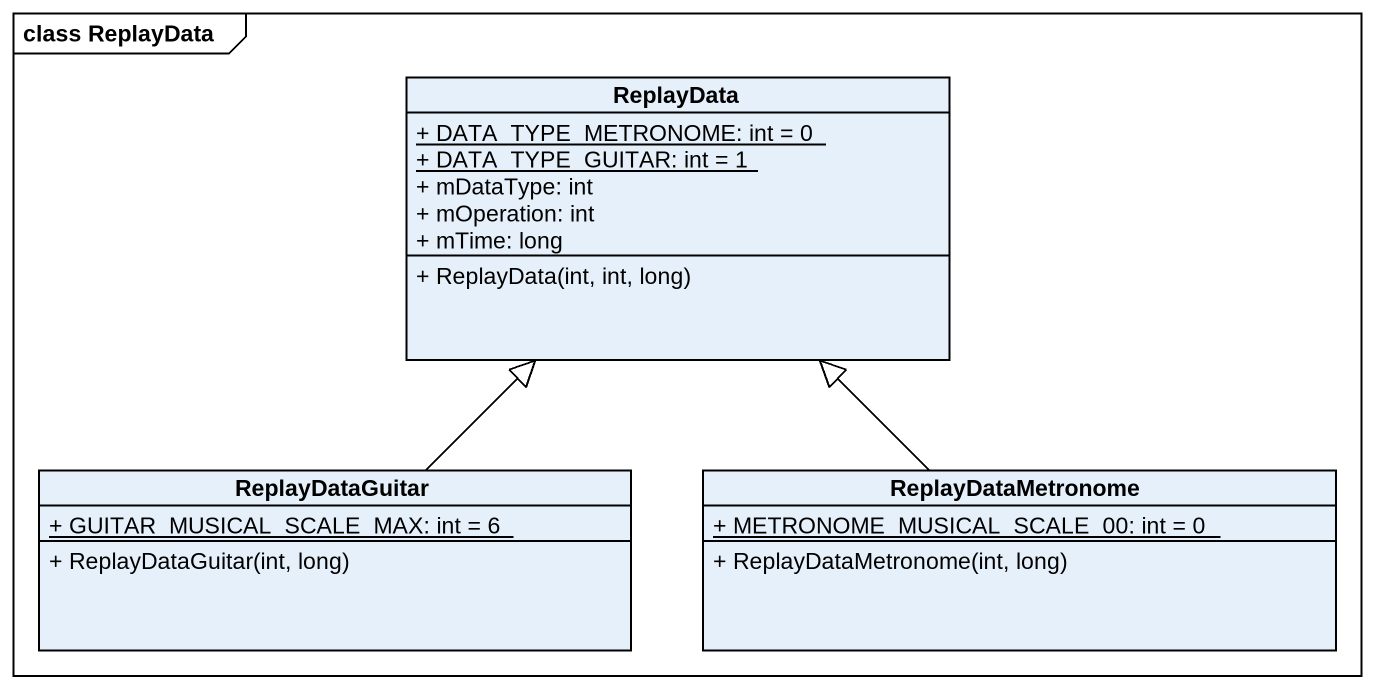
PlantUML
@startuml
mainframe class ReplayData
hide circle
hide empty members
skinparam classAttributeIconSize 0
class ReplayData {
  {static} + DATA_TYPE_METRONOME: int = 0
  {static} + DATA_TYPE_GUITAR: int = 1
  + mDataType: int
  + mOperation: int
  + mTime: long
  + ReplayData(int, int, long)
}
class ReplayDataGuitar {
  {static} + GUITAR_MUSICAL_SCALE_MAX: int = 6
  + ReplayDataGuitar(int, long)
}
class ReplayDataMetronome {
  {static} + METRONOME_MUSICAL_SCALE_00: int = 0
  + ReplayDataMetronome(int, long)
}
ReplayDataGuitar -up-|> ReplayData
ReplayDataMetronome -up-|> ReplayData
@enduml
